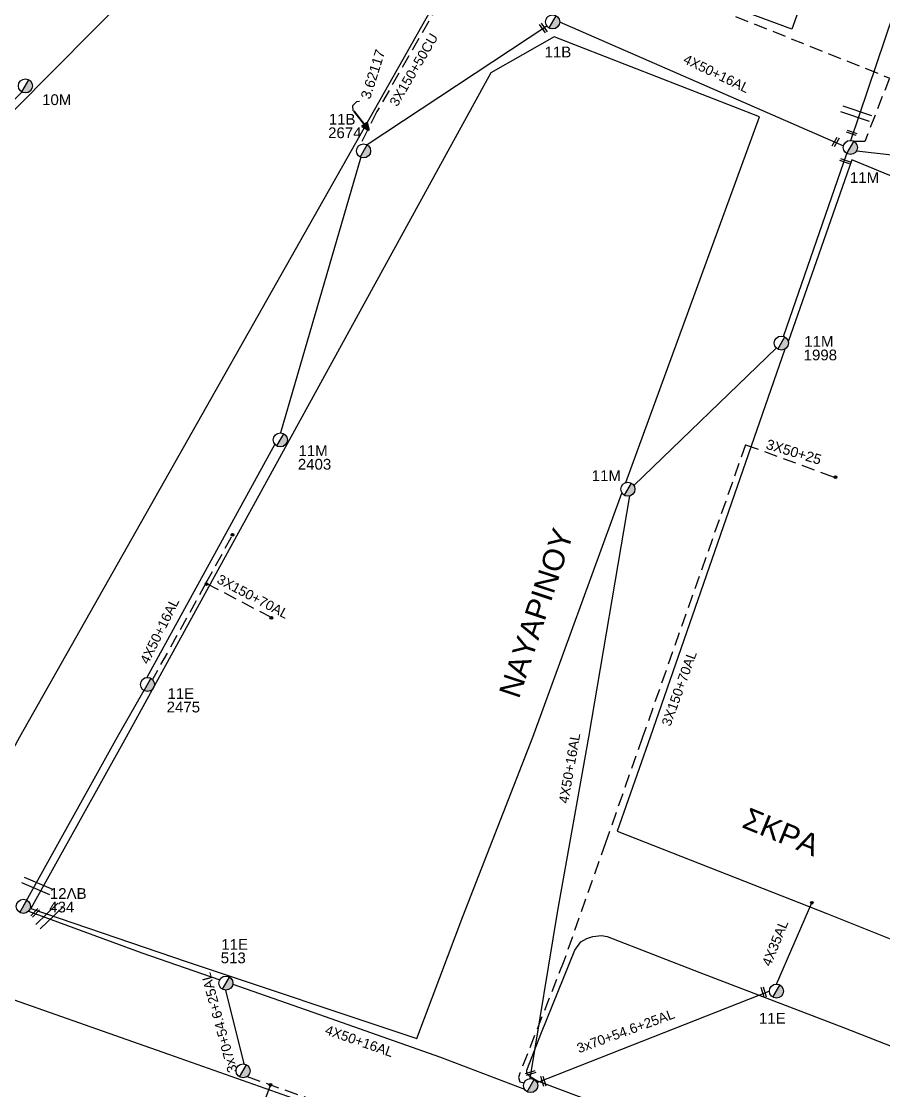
# Model space of a CAD drawing. Header units: millimetres. Extents: x -2238 to -1136, y 747 to 1272.
# Drawn here: x -1647.4 to -1565.1, y 840.4 to 942.5 of the extents above; entities that cross this region are included whole.
import ezdxf

# ---------------------------------------------------------------- set-up
doc = ezdxf.new("R2010")
doc.units = ezdxf.units.MM
doc.linetypes.add('DASHED', pattern=[19.05, 12.7, -6.35])
for name, color, linetype in [('Άγνωστα', 7, 'Continuous'), ('Γυμνά εναέρια ΧΤ (3Φ)   4x35AL', 7, 'Continuous'), ('Γυμνά εναέρια ΧΤ και ΦΟΠ (3Φ)   4x50+16AL', 7, 'Continuous'), ('Επίτονοι', 7, 'Continuous'), ('Επιγραφές - Σχήματα', 7, 'Continuous'), ('Καλώδια ΧΤ   3x150+50CU', 7, 'DASHED'), ('Καλώδια ΧΤ   3x150AL+50CU', 7, 'DASHED'), ('Μηχανική τομή', 7, 'Continuous'), ('Στύλος ΦΜ', 7, 'Continuous'), ('Στύλος ΦΜ @ 1', 7, 'Continuous'), ('Συνδέσεις', 7, 'Continuous'), ('Συνεστραμμένα ΧΤ   3x70+54.6+25 AL', 7, 'SYN_LINE'), ('Τομή', 7, 'Continuous'), ('Υπόβαθρο ΔΕΗ', 7, 'Continuous'), ('Υπόγεια καλώδια Δικτύου ΧΤ και Παρ. ΧΤ - 3X150+70 AL', 7, 'DASHED'), ('Υπόγεια καλώδια Παροχών ΧΤ   4x16AL', 7, 'DASHED')]:
    doc.layers.add(name, color=color, linetype=linetype)
doc.styles.get("Standard").update_dxf_attribs({"font": 'ARIAL.TTF'})
doc.linetypes.add('SYN_LINE', pattern='A,0.5,-0.0001,["/\\/\\/\\/",Standard,S=0.1,R=0,X=0,Y=-0.05],-0.25', length=0.7501)

# ---------------------------------------------------------------- blocks, each defined once
blk = doc.blocks.new('ΥΠΑΡΧΩΝ ΤΣΙΜΕΝΤΕΝΙΟΣ ΣΤΥΛΟΣ')
at = {"layer": 'Στύλος ΦΜ'}
blk.add_hatch(color=256, dxfattribs=at).paths.add_polyline_path([(-1.29, -2.28, 0.574793), (2.62, 0, 0.268822), (1.3, 2.27)])
blk.add_line((-1.29, -2.28), (1.3, 2.27), dxfattribs=at)
blk.add_circle((0, 0), 2.62, dxfattribs=at)
at = {"layer": 'Στύλος ΦΜ', "flags": 4}
for tag, p in [('ΑΡΙΘΜΟΣ', (-4.68, 8.05)), ('ΤΥΠΟΣ', (-4.91, 3.03))]:
    blk.add_attdef(tag, p, '', height=4, dxfattribs=at)
blk = doc.blocks.new('_ΣΥΝΔΕΣΗ')
at = {"layer": 'Συνδέσεις', "linetype": 'SYN_LINE', "ltscale": 40}
blk.add_hatch(color=256, dxfattribs=at).paths.add_polyline_path([(0.5, -0.01, 1), (-0.5, -0.01, 1)])
at = {"layer": 'Συνδέσεις'}
blk.add_circle((0, -0.01), 0.5, dxfattribs=at)
blk = doc.blocks.new('ΜΗΧΑΝΙΚΗ ΤΟΜΗ')
at = {"layer": 'Μηχανική τομή', "ltscale": 40}
for p, q in [((-1.89, 0.78), (1.89, 0.78)), ((1.89, 0), (-1.89, 0))]:
    blk.add_line(p, q, dxfattribs=at)
blk = doc.blocks.new('ΤΟΜΗ')
at = {"layer": 'Τομή', "ltscale": 40}
for p, q in [((-5.68, 0), (5.68, 0)), ((5.68, -2.33), (-5.68, -2.33))]:
    blk.add_line(p, q, dxfattribs=at)
blk = doc.blocks.new('ΕΠΙΤΟΝΟΣ')
at = {"layer": 'Επίτονοι', "lineweight": 40, "ltscale": 40}
blk.add_hatch(color=256, dxfattribs=at).paths.add_polyline_path([(-1.13, 6.47), (0, 9.1), (1.13, 6.47)])
for p, q in [((-1.13, 6.47), (0, 9.1)), ((0, 9.1), (1.13, 6.47)), ((1.13, 6.47), (-1.13, 6.47)), ((-1.13, 6.47), (0, 6.47)), ((0, 6.47), (0, 0))]:
    blk.add_line(p, q, dxfattribs=at)

msp = doc.modelspace()

# ---------------------------------------------------------------- linework, layer by layer
at = {"layer": 'Άγνωστα', "color": 2, "linetype": 'DASHED', "ltscale": 0.1}
msp.add_lwpolyline([(-1578.31, 902.08), (-1569.85, 898.98)], dxfattribs=at)
at = {"layer": 'Γυμνά εναέρια ΧΤ (3Φ)   4x35AL', "color": 133, "linetype": 'SYN_LINE', "ltscale": 10}
msp.add_lwpolyline([(-1575.37, 850.59), (-1571.99, 858.36)], dxfattribs=at)
at = {"layer": 'Γυμνά εναέρια ΧΤ και ΦΟΠ (3Φ)   4x50+16AL', "color": 85, "ltscale": 0.1}
msp.add_lwpolyline([(-1568.27, 931.12), (-1557.58, 962.8), (-1555.12, 969.82)], dxfattribs=at)
at = {"layer": 'Γυμνά εναέρια ΧΤ και ΦΟΠ (3Φ)   4x50+16AL', "color": 30, "ltscale": 0.1}
for points in [[(-1596.06, 942.44), (-1568.96, 930.6)], [(-1567.71, 930.13), (-1543.47, 927.38)]]:
    msp.add_lwpolyline(points, dxfattribs=at)
at = {"layer": 'Γυμνά εναέρια ΧΤ και ΦΟΠ (3Φ)   4x50+16AL', "color": 1, "ltscale": 0.1}
for points in [[(-1597.27, 942.04), (-1614.44, 930.7)], [(-1615.05, 929.52), (-1622.71, 903.21)], [(-1623.25, 902.13), (-1635.46, 879.86)], [(-1635.74, 878.61), (-1638.31, 874.15), (-1647.33, 857.91)]]:
    msp.add_lwpolyline(points, dxfattribs=at)
at = {"layer": 'Γυμνά εναέρια ΧΤ και ΦΟΠ (3Φ)   4x50+16AL', "color": 133, "linetype": 'Continuous', "ltscale": 0.1}
for points in [[(-1574.68, 912.41), (-1568.66, 929.89)], [(-1588.97, 898.18), (-1575.38, 911.3)], [(-1598.89, 841.57), (-1596.23, 857.6), (-1593.28, 874.15), (-1589.36, 897.19)]]:
    msp.add_lwpolyline(points, dxfattribs=at)
at = {"layer": 'Γυμνά εναέρια ΧΤ και ΦΟΠ (3Φ)   4x50+16AL', "color": 62, "ltscale": 0.1}
for points in [[(-1646.75, 857.56), (-1635.95, 853.58), (-1628.51, 851)], [(-1627.26, 850.57), (-1619.62, 847.92), (-1607.44, 843.61), (-1599.41, 840.55)]]:
    msp.add_lwpolyline(points, dxfattribs=at)
at = {"layer": 'Επιγραφές - Σχήματα', "ltscale": 0.1}
msp.add_lwpolyline([(-1615.77, 933.96), (-1615.8, 934.46), (-1615.43, 934.85), (-1615.15, 934.88)], dxfattribs=at)
at = {"layer": 'Καλώδια ΧΤ   3x150+50CU', "color": 1, "linetype": 'DASHED', "ltscale": 0.1}
msp.add_lwpolyline([(-1611.63, 945.18), (-1608.8, 947.21), (-1607.92, 947.21), (-1606.76, 946.22), (-1606.65, 945.8), (-1613.51, 933.87), (-1615.09, 930.73)], dxfattribs=at)
at = {"layer": 'Καλώδια ΧΤ   3x150AL+50CU', "color": 133, "linetype": 'DASHED', "ltscale": 0.1}
msp.add_lwpolyline([(-1584.57, 945.08), (-1564.57, 937.08), (-1566.94, 931.01), (-1567.99, 931.01)], dxfattribs=at)
at = {"layer": 'Καλώδια ΧΤ   3x150AL+50CU', "color": 30, "linetype": 'DASHED', "ltscale": 0.1}
msp.add_lwpolyline([(-1688.14, 905.44), (-1687.72, 905.07), (-1688.17, 904.23), (-1685.5, 900.64), (-1699.22, 886.25), (-1698.91, 886.02), (-1698.09, 886.39), (-1688.81, 896.27), (-1685.5, 899.57), (-1684.77, 899.79), (-1684.28, 899.26), (-1683.02, 899.66), (-1647.38, 935.74)], dxfattribs=at)
at = {"layer": 'Συνεστραμμένα ΧΤ   3x70+54.6+25 AL', "color": 62, "linetype": 'SYN_LINE', "ltscale": 8}
msp.add_lwpolyline([(-1626.17, 842.97), (-1627.92, 850.01)], dxfattribs=at)
at = {"layer": 'Συνεστραμμένα ΧΤ   3x70+54.6+25 AL', "color": 133, "linetype": 'Continuous', "ltscale": 0.1}
msp.add_lwpolyline([(-1598.22, 841.19), (-1576.05, 849.92)], dxfattribs=at)
at = {"layer": 'Υπόβαθρο ΔΕΗ', "lineweight": -2, "ltscale": 0.1}
msp.add_lwpolyline([(-1549.75, 1009.09), (-1573.89, 941.74), (-1603.36, 952.65), (-1616.53, 966.1), (-1574.73, 1009.09), (-1567.8, 1016.19), (-1549.75, 1009.09)], dxfattribs=at)
at = {"layer": 'Υπόβαθρο ΔΕΗ', "ltscale": 0.1}
msp.add_lwpolyline([(-1647.62, 874.15), (-1654.72, 861.14), (-1670.99, 866.75), (-1683.14, 870.92), (-1692.47, 874.15), (-1696.36, 875.57), (-1697.1, 884.65), (-1621.72, 960.68), (-1607.04, 945.91)], close=True, dxfattribs=at)
for points in [[(-1589.74, 898.48), (-1576.99, 933.37), (-1596.57, 941.02), (-1602.63, 937.57), (-1637.43, 874.15), (-1646.54, 857.79), (-1631.6, 852.71), (-1609.7, 845.41), (-1605.3, 857.05), (-1598.63, 874.15), (-1590.11, 897.46)], [(-1574.57, 911.2), (-1587.43, 874.15), (-1590.56, 865.19), (-1570.56, 857.32), (-1556.88, 851.87), (-1555.12, 857.03), (-1552.68, 864.21), (-1549.23, 874.15), (-1548.26, 877.18), (-1535, 915.36), (-1548.26, 921.07), (-1568.17, 929.28), (-1574.24, 911.91)], [(-1564.91, 830.13), (-1565.34, 829.55), (-1565.96, 829.35), (-1566.44, 829.3), (-1569.96, 830.63), (-1579.88, 834.38), (-1589.62, 838.1), (-1598.23, 841.37), (-1598.89, 841.75), (-1599.18, 842.06), (-1599.2, 842.38), (-1597.79, 845.98), (-1594.6, 853.84), (-1594.03, 854.62), (-1593.47, 854.94), (-1592.88, 855.14), (-1592.06, 855.23), (-1591.51, 855.13)], [(-1591.51, 855.13), (-1582.69, 851.68), (-1568.98, 846.44), (-1563.37, 844.26)], [(-1671.93, 819.21), (-1663.81, 832.24), (-1652.24, 850.52), (-1633.41, 843.9), (-1619.33, 838.94), (-1605.99, 834.33), (-1590.64, 828.77), (-1567.9, 820.57), (-1570.42, 813.25), (-1575.06, 799.81), (-1579.09, 788.17), (-1580.7, 782.94), (-1585.82, 784.98), (-1591.27, 787.1), (-1596.55, 789.12), (-1602.34, 791.37), (-1609.05, 794.04), (-1616.97, 797.17), (-1627.54, 801.38), (-1641.31, 806.82), (-1660.12, 814.28), (-1671.93, 819.21)]]:
    msp.add_lwpolyline(points, dxfattribs=at)
at = {"layer": 'Υπόγεια καλώδια Δικτύου ΧΤ και Παρ. ΧΤ - 3X150+70 AL', "color": 62, "linetype": 'DASHED', "ltscale": 0.1}
for points in [[(-1578.31, 902.08), (-1578.31, 902.08), (-1588.15, 874.15), (-1591.68, 864.08), (-1595.66, 852.79), (-1599.86, 842.1), (-1599.99, 841.66), (-1599.86, 841.27), (-1599.46, 841.15)], [(-1625.88, 841.76), (-1612.74, 837.1), (-1612.6, 837.44), (-1612.24, 837.53), (-1611.86, 837.49), (-1611.68, 837.16), (-1611.71, 836.78), (-1609.12, 835.88), (-1608.93, 836.26), (-1608.39, 836.42), (-1607.74, 836.3), (-1607.36, 835.8), (-1607.36, 835.35), (-1593.73, 830.29)]]:
    msp.add_lwpolyline(points, dxfattribs=at)
at = {"layer": 'Υπόγεια καλώδια Δικτύου ΧΤ και Παρ. ΧΤ - 3X150+70 AL', "color": 1, "linetype": 'DASHED', "ltscale": 0.1}
for points in [[(-1629.82, 888.85), (-1627.25, 893.51)], [(-1623.56, 885.57), (-1629.82, 888.85), (-1634.93, 879.67)]]:
    msp.add_lwpolyline(points, dxfattribs=at)
at = {"layer": 'Υπόγεια καλώδια Παροχών ΧΤ   4x16AL', "color": 62, "linetype": 'DASHED', "ltscale": 0.1}
msp.add_lwpolyline([(-1623.66, 840.97), (-1626.13, 834.52)], dxfattribs=at)

# ---------------------------------------------------------------- block references
at = {"layer": 'Επιγραφές - Σχήματα', "ltscale": 0.1, "xscale": 0.2565857821764257, "yscale": 0.2565857821764257, "zscale": 0.2565857821764257, "rotation": 217.6037873696218}
msp.add_blockref('ΕΠΙΤΟΝΟΣ', (-1615.71, 933.93), dxfattribs=at)
at = {"layer": 'Μηχανική τομή', "ltscale": 0.1}
for p, xscale, yscale, zscale, rotation in [((-1597.7, 941.79), 0.2565857821765272, 0.2565857821765272, 0.2565857821765272, 304.4939594234535), ((-1568.21, 931.76), 0.2565857821764935, 0.2565857821764935, 0.2565857821764935, 340.538027946107), ((-1569.8, 931.02), 0.2565857821764901, 0.2565857821764901, 0.2565857821764901, 240.635699106696), ((-1568.86, 929.05), 0.2565857821764935, 0.2565857821764935, 0.2565857821764935, 340.538027946107), ((-1646.05, 857.32), 0.2565857821765421, 0.2565857821765421, 0.2565857821765421, 47.35818015781751), ((-1576.49, 849.85), 0.2565857821764609, 0.2565857821764609, 0.2565857821764609, 105.7251221364237), ((-1598.8, 842), 0.256585782176582, 0.256585782176582, 0.256585782176582, 17.60455210492332), ((-1597.52, 841.34), 0.2565857821764609, 0.2565857821764609, 0.2565857821764609, 105.7251221364237)]:
    msp.add_blockref('ΜΗΧΑΝΙΚΗ ΤΟΜΗ', p, dxfattribs=dict(at, xscale=xscale, yscale=yscale, zscale=zscale, rotation=rotation))
at = {"layer": 'Στύλος ΦΜ @ 1', "ltscale": 0.1}
ref = msp.add_blockref('ΥΠΑΡΧΩΝ ΤΣΙΜΕΝΤΕΝΙΟΣ ΣΤΥΛΟΣ', (-1596.73, 942.44), dxfattribs=dict(at, xscale=0.2565857821764941, yscale=0.2565857821764941, zscale=0.2565857821764941))
ref.add_attrib('ΤΥΠΟΣ', '11B', (-1597.5, 939.05), dxfattribs={"layer": 'Στύλος ΦΜ', "height": 1.026, "flags": 4})
ref = msp.add_blockref('ΥΠΑΡΧΩΝ ΤΣΙΜΕΝΤΕΝΙΟΣ ΣΤΥΛΟΣ', (-1647.05, 936.33), dxfattribs=dict(at, xscale=0.2565857821764941, yscale=0.2565857821764941, zscale=0.2565857821764941))
ref.add_attrib('ΤΥΠΟΣ', '10M', (-1645.46, 934.5), dxfattribs={"layer": 'Στύλος ΦΜ', "height": 1.026, "flags": 4})
ref = msp.add_blockref('ΥΠΑΡΧΩΝ ΤΣΙΜΕΝΤΕΝΙΟΣ ΣΤΥΛΟΣ', (-1614.78, 930.12), dxfattribs=dict(at, xscale=0.2565857821764941, yscale=0.2565857821764941, zscale=0.2565857821764941))
ref.add_attrib('ΤΥΠΟΣ', '2674', (-1618.16, 931.34), dxfattribs={"layer": 'Στύλος ΦΜ', "height": 1.026, "flags": 4})
ref.add_attrib('ΑΡΙΘΜΟΣ', '11B', (-1618.1, 932.63), dxfattribs={"layer": 'Στύλος ΦΜ', "height": 1.026, "flags": 4})
ref = msp.add_blockref('ΥΠΑΡΧΩΝ ΤΣΙΜΕΝΤΕΝΙΟΣ ΣΤΥΛΟΣ', (-1568.31, 930.45), dxfattribs=dict(at, xscale=0.2565857821764941, yscale=0.2565857821764941, zscale=0.2565857821764941))
ref.add_attrib('ΤΥΠΟΣ', '11M', (-1568.35, 927.06), dxfattribs={"layer": 'Στύλος ΦΜ', "height": 1.026, "flags": 4})
ref = msp.add_blockref('ΥΠΑΡΧΩΝ ΤΣΙΜΕΝΤΕΝΙΟΣ ΣΤΥΛΟΣ', (-1574.9, 911.78), dxfattribs=dict(at, xscale=0.2565857821764941, yscale=0.2565857821764941, zscale=0.2565857821764941))
ref.add_attrib('ΤΥΠΟΣ', '1998', (-1572.77, 910.13), dxfattribs={"layer": 'Στύλος ΦΜ', "height": 1.026, "flags": 4})
ref.add_attrib('ΑΡΙΘΜΟΣ', '11M', (-1572.71, 911.42), dxfattribs={"layer": 'Στύλος ΦΜ', "height": 1.026, "flags": 4})
ref = msp.add_blockref('ΥΠΑΡΧΩΝ ΤΣΙΜΕΝΤΕΝΙΟΣ ΣΤΥΛΟΣ', (-1622.72, 902.54), dxfattribs=dict(at, xscale=0.2565857821764941, yscale=0.2565857821764941, zscale=0.2565857821764941))
ref.add_attrib('ΤΥΠΟΣ', '2403', (-1621.05, 899.7), dxfattribs={"layer": 'Στύλος ΦΜ', "height": 1.026, "flags": 4})
ref.add_attrib('ΑΡΙΘΜΟΣ', '11M', (-1620.99, 900.99), dxfattribs={"layer": 'Στύλος ΦΜ', "height": 1.026, "flags": 4})
ref = msp.add_blockref('ΥΠΑΡΧΩΝ ΤΣΙΜΕΝΤΕΝΙΟΣ ΣΤΥΛΟΣ', (-1589.55, 897.83), dxfattribs=dict(at, xscale=0.2565857821764941, yscale=0.2565857821764941, zscale=0.2565857821764941))
ref.add_attrib('ΤΥΠΟΣ', '11M', (-1593, 898.61), dxfattribs={"layer": 'Στύλος ΦΜ', "height": 1.026, "flags": 4})
ref = msp.add_blockref('ΥΠΑΡΧΩΝ ΤΣΙΜΕΝΤΕΝΙΟΣ ΣΤΥΛΟΣ', (-1635.4, 879.19), dxfattribs=dict(at, xscale=0.2565857821764941, yscale=0.2565857821764941, zscale=0.2565857821764941))
ref.add_attrib('ΤΥΠΟΣ', '2475', (-1633.57, 876.52), dxfattribs={"layer": 'Στύλος ΦΜ', "height": 1.026, "flags": 4})
ref.add_attrib('ΑΡΙΘΜΟΣ', '11E', (-1633.5, 877.81), dxfattribs={"layer": 'Στύλος ΦΜ', "height": 1.026, "flags": 4})
ref = msp.add_blockref('ΥΠΑΡΧΩΝ ΤΣΙΜΕΝΤΕΝΙΟΣ ΣΤΥΛΟΣ', (-1647.25, 858.01), dxfattribs=dict(at, xscale=0.2565857821764941, yscale=0.2565857821764941, zscale=0.2565857821764941))
ref.add_attrib('ΤΥΠΟΣ', '434', (-1644.78, 857.43), dxfattribs={"layer": 'Στύλος ΦΜ', "height": 1.026, "flags": 4})
ref.add_attrib('ΑΡΙΘΜΟΣ', '12ΛB', (-1644.72, 858.72), dxfattribs={"layer": 'Στύλος ΦΜ', "height": 1.026, "flags": 4})
ref = msp.add_blockref('ΥΠΑΡΧΩΝ ΤΣΙΜΕΝΤΕΝΙΟΣ ΣΤΥΛΟΣ', (-1627.92, 850.68), dxfattribs=dict(at, xscale=0.2565857821764941, yscale=0.2565857821764941, zscale=0.2565857821764941))
ref.add_attrib('ΤΥΠΟΣ', '513', (-1628.41, 852.58), dxfattribs={"layer": 'Στύλος ΦΜ', "height": 1.026, "flags": 4})
ref.add_attrib('ΑΡΙΘΜΟΣ', '11E', (-1628.35, 853.87), dxfattribs={"layer": 'Στύλος ΦΜ', "height": 1.026, "flags": 4})
ref = msp.add_blockref('ΥΠΑΡΧΩΝ ΤΣΙΜΕΝΤΕΝΙΟΣ ΣΤΥΛΟΣ', (-1575.37, 849.92), dxfattribs=dict(at, xscale=0.2565857821764941, yscale=0.2565857821764941, zscale=0.2565857821764941))
ref.add_attrib('ΤΥΠΟΣ', '11E', (-1577.04, 846.81), dxfattribs={"layer": 'Στύλος ΦΜ', "height": 1.026, "flags": 4})
at = {"layer": 'Στύλος ΦΜ @ 1', "ltscale": 0.1, "xscale": 0.2565857821764941, "yscale": 0.2565857821764941, "zscale": 0.2565857821764941}
for p in [(-1626.28, 842.31), (-1598.83, 840.9)]:
    msp.add_blockref('ΥΠΑΡΧΩΝ ΤΣΙΜΕΝΤΕΝΙΟΣ ΣΤΥΛΟΣ', p, dxfattribs=at)
at = {"layer": 'Συνδέσεις', "ltscale": 0.1, "xscale": 0.2565857821764941, "yscale": 0.2565857821764941, "zscale": 0.2565857821764941}
for p in [(-1569.72, 898.99), (-1627.28, 893.48), (-1629.77, 888.78), (-1623.58, 885.56), (-1571.99, 858.36), (-1623.66, 840.97)]:
    msp.add_blockref('_ΣΥΝΔΕΣΗ', p, dxfattribs=at)
at = {"layer": 'Τομή', "ltscale": 0.1}
for p, xscale, yscale, zscale, rotation in [((-1567.66, 933.96), 0.2565857821765869, 0.2565857821765869, 0.2565857821765869, 341.1281843913741), ((-1645.82, 860.23), 0.2565857821763235, 0.2565857821763235, 0.2565857821763235, 336.8891709687351), ((-1645.01, 857.3), 0.2565857821763235, 0.2565857821763235, 0.2565857821763235, 43.77834193745647)]:
    msp.add_blockref('ΤΟΜΗ', p, dxfattribs=dict(at, xscale=xscale, yscale=yscale, zscale=zscale, rotation=rotation))

# ---------------------------------------------------------------- texts
at = {"layer": 'Άγνωστα', "ltscale": 0.1, "insert": (-1576.16, 902.63), "char_height": 0.9237, "width": 31.5886, "attachment_point": 1, "rotation": 343.3135}
msp.add_mtext('{\\H1.042x;3X50+25}', dxfattribs=at)
at = {"layer": 'Γυμνά εναέρια ΧΤ (3Φ)   4x35AL', "color": 7, "ltscale": 0.1, "insert": (-1576.79, 852.55), "char_height": 0.924, "width": 86.4036, "attachment_point": 1, "rotation": 67.947}
msp.add_mtext('4X35AL', dxfattribs=at)
at = {"layer": 'Γυμνά εναέρια ΧΤ και ΦΟΠ (3Φ)   4x50+16AL', "color": 7, "ltscale": 0.1, "char_height": 0.924, "width": 86.4036, "attachment_point": 1}
for insert, rotation in [((-1583.95, 939.39), 334.327), ((-1636.16, 881.46), 63.8892), ((-1596.16, 867.94), 80.097), ((-1618.23, 846.71), 340.796)]:
    msp.add_mtext('4X50+16AL', dxfattribs=dict(at, insert=insert, rotation=rotation))
at = {"layer": 'Επιγραφές - Σχήματα', "ltscale": 0.1, "insert": (-1615.08, 935.27), "char_height": 0.9237, "width": 29.1139, "attachment_point": 1, "rotation": 72.3655}
msp.add_mtext('\\pt0.9;{\\H1.042x;3.62117}', dxfattribs=at)
at = {"layer": 'Επιγραφές - Σχήματα', "ltscale": 0.1, "char_height": 2.053, "attachment_point": 5}
for s, insert, rotation in [('ΝΑΥΑΡΙΝΟΥ', (-1598.29, 886.01), 71.7622), ('ΣΚΡΑ', (-1574.91, 865.12), 337.7273)]:
    msp.add_mtext(s, dxfattribs=dict(at, insert=insert, rotation=rotation))
at = {"layer": 'Καλώδια ΧΤ   3x150+50CU', "color": 7, "linetype": 'DASHED', "ltscale": 0.1, "insert": (-1612.36, 934.75), "char_height": 0.924, "width": 86.4036, "attachment_point": 1, "rotation": 59.5466}
msp.add_mtext('3X150+50CU', dxfattribs=at)
at = {"layer": 'Συνεστραμμένα ΧΤ   3x70+54.6+25 AL', "color": 7, "linetype": 'DASHED', "ltscale": 0.1, "char_height": 0.9237, "width": 86.4036, "attachment_point": 1}
for insert, rotation in [((-1627.71, 842.04), 105.2673), ((-1594.53, 844.85), 20.142)]:
    msp.add_mtext('3x70+54.6+25AL', dxfattribs=dict(at, insert=insert, rotation=rotation))
at = {"layer": 'Υπόγεια καλώδια Δικτύου ΧΤ και Παρ. ΧΤ - 3X150+70 AL', "color": 7, "linetype": 'DASHED', "ltscale": 0.1, "char_height": 0.924, "width": 86.4036, "attachment_point": 1}
for insert, rotation in [((-1628.43, 889.75), 332.1141), ((-1586.36, 875.44), 70.1631)]:
    msp.add_mtext('3X150+70AL', dxfattribs=dict(at, insert=insert, rotation=rotation))

doc.saveas('drawing.dxf')
